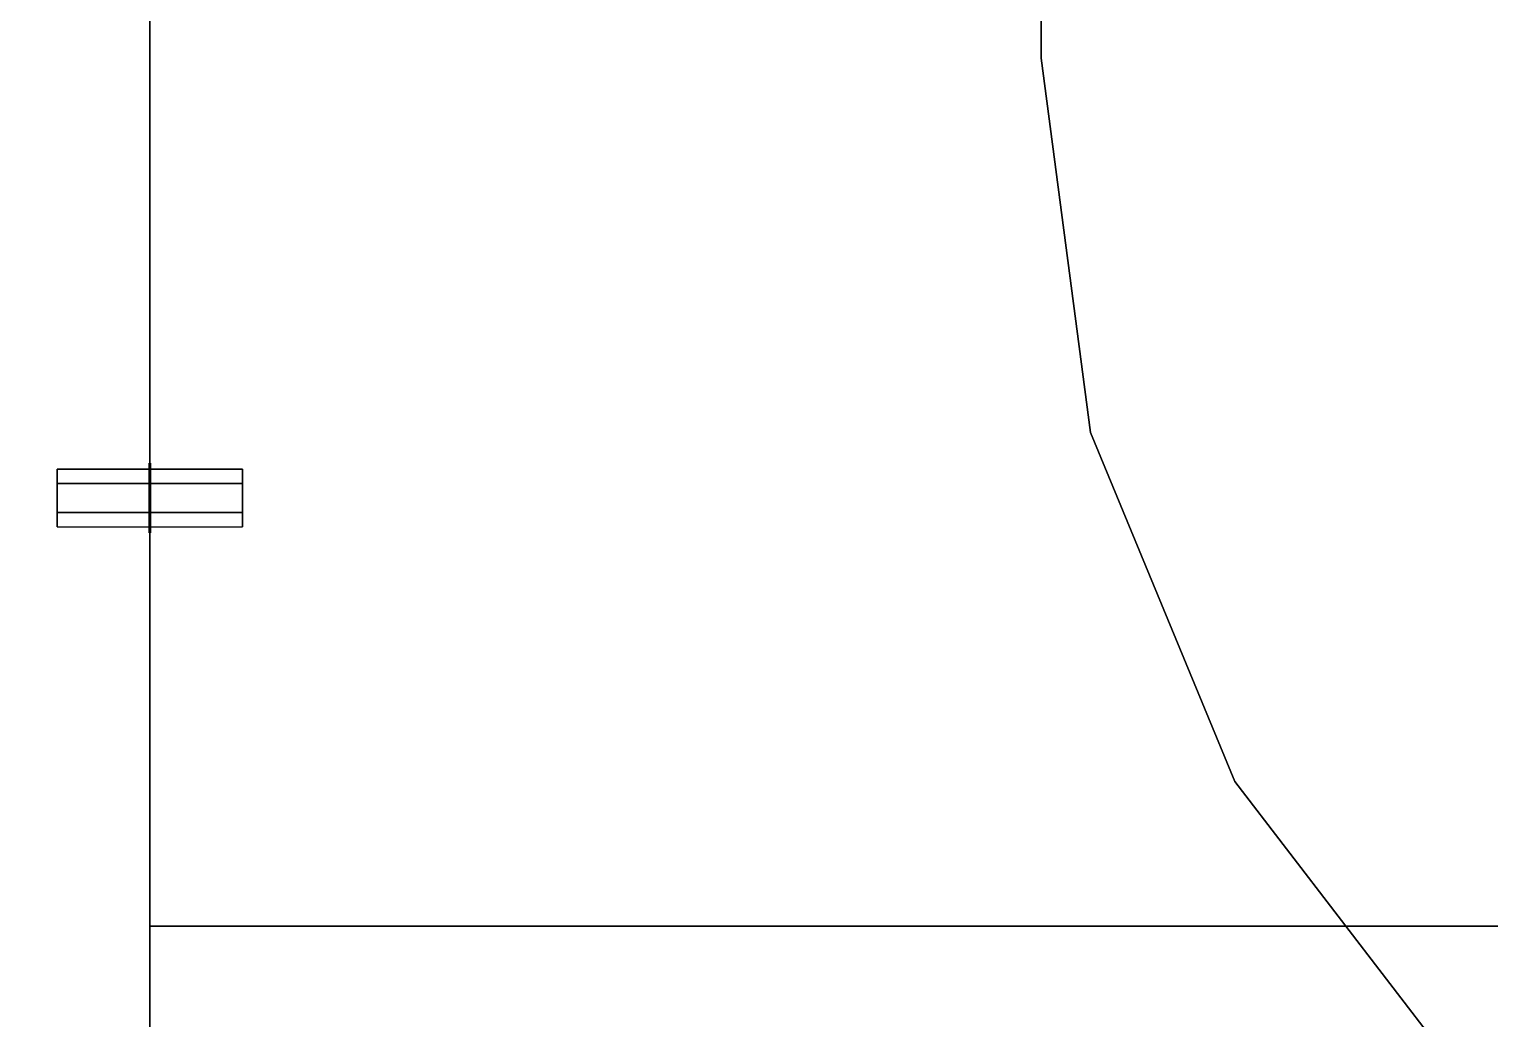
# Model space of a CAD drawing. Extents: x 0 to 3903, y -1756 to 0.
# Drawn here: x 2412.6 to 2538.8, y -626 to -540.5 of the extents above; entities that cross this region are included whole.
import ezdxf

# ---------------------------------------------------------------- set-up
doc = ezdxf.new("R2010")
doc.units = 0
for name, color, linetype in [('LAYER0', 7, 'CONTINUOUS'), ('LAYER1', 7, 'CONTINUOUS'), ('LAYER145', 35, 'CONTINUOUS'), ('LAYER146', 35, 'CONTINUOUS'), ('LAYER55', 7, 'CONTINUOUS'), ('LAYER58', 7, 'CONTINUOUS'), ('LAYER70', 7, 'CONTINUOUS'), ('LAYER71', 254, 'CONTINUOUS')]:
    doc.layers.add(name, color=color, linetype=linetype)

msp = doc.modelspace()

# ---------------------------------------------------------------- linework, layer by layer
at = {"layer": 'LAYER0', "invisible_edges": 1}
for points in [[(3902.994, -18.002), (0.0042, -1756.002), (0.0042, -18.002), (3902.994, -18.002)], [(0.0042, -1756.002), (3902.994, -18.002), (3902.994, -1756.002), (0.0042, -1756.002)], [(3902.994, -1756.002, 5), (0.0042, -18.002, 5), (0.0042, -1756.002, 5), (3902.994, -1756.002, 5)], [(0.0042, -18.002, 5), (3902.994, -1756.002, 5), (3902.994, -18.002, 5), (0.0042, -18.002, 5)]]:
    msp.add_3dface(points, dxfattribs=at)
at = {"layer": 'LAYER145'}
for points, invisible_edges in [([(2405, -168, 885), (2504.26, -310.6499, 885), (2405, -738, 885), (2405, -168, 885)], 3), ([(2504.26, -310.6499, 910), (2405, -168, 910), (2405, -738, 910), (2504.26, -310.6499, 910)], 5), ([(2405, -738, 885), (2504.26, -310.6499, 885), (2500, -343, 885), (2405, -738, 885)], 5), ([(2504.26, -310.6499, 910), (2405, -738, 910), (2500, -343, 910), (2504.26, -310.6499, 910)], 3), ([(2405, -738, 885), (2500, -343, 885), (2500, -543, 885), (2405, -738, 885)], 5), ([(2500, -343, 910), (2405, -738, 910), (2500, -543, 910), (2500, -343, 910)], 3), ([(2405, -738, 885), (2500, -543, 885), (2504.26, -575.3501, 885), (2405, -738, 885)], 5), ([(2500, -543, 910), (2405, -738, 910), (2504.26, -575.3501, 910), (2500, -543, 910)], 3), ([(2405, -738, 885), (2504.26, -575.3501, 885), (2516.75, -605.5, 885), (2405, -738, 885)], 5), ([(2504.26, -575.3501, 910), (2405, -738, 910), (2516.75, -605.5, 910), (2504.26, -575.3501, 910)], 3), ([(2405, -738, 885), (2516.75, -605.5, 885), (2536.61, -631.3899, 885), (2405, -738, 885)], 5), ([(2516.75, -605.5, 910), (2405, -738, 910), (2536.61, -631.3899, 910), (2516.75, -605.5, 910)], 3)]:
    msp.add_3dface(points, dxfattribs=dict(at, invisible_edges=invisible_edges))
at = {"layer": 'LAYER146'}
for points, invisible_edges in [([(2405, -168, 910), (2423, -186, 910), (2405, -738, 910), (2405, -168, 910)], 3), ([(2423, -186, 930), (2405, -168, 930), (2423, -720, 930), (2423, -186, 930)], 3), ([(2405, -738, 930), (2423, -720, 930), (2405, -168, 930), (2405, -738, 930)], 3), ([(2423, -720, 910), (2405, -738, 910), (2423, -186, 910), (2423, -720, 910)], 3), ([(2423, -720, 930), (2423, -186, 910), (2423, -186, 930), (2423, -720, 930)], 1), ([(2423, -186, 910), (2423, -720, 930), (2423, -720, 910), (2423, -186, 910)], 1)]:
    msp.add_3dface(points, dxfattribs=dict(at, invisible_edges=invisible_edges))
at = {"layer": 'LAYER55', "invisible_edges": 1}
for points in [[(3657, -168, 205.5), (2423, -718, 205.5), (2423, -168, 205.5), (3657, -168, 205.5)], [(2423, -718, 205.5), (3657, -168, 205.5), (3657, -718, 205.5), (2423, -718, 205.5)], [(2423, -168, 223.5), (2423, -718, 205.5), (2423, -718, 223.5), (2423, -168, 223.5)], [(2423, -718, 205.5), (2423, -168, 223.5), (2423, -168, 205.5), (2423, -718, 205.5)], [(3657, -718, 223.5), (2423, -168, 223.5), (2423, -718, 223.5), (3657, -718, 223.5)], [(2423, -168, 223.5), (3657, -718, 223.5), (3657, -168, 223.5), (2423, -168, 223.5)]]:
    msp.add_3dface(points, dxfattribs=at)
at = {"layer": 'LAYER58', "invisible_edges": 1}
for points in [[(2405, -168, 204.5), (2423, -718, 204.5), (2405, -718, 204.5), (2405, -168, 204.5)], [(2423, -718, 204.5), (2405, -168, 204.5), (2423, -168, 204.5), (2423, -718, 204.5)], [(2423, -168, 884.5), (2405, -718, 884.5), (2423, -718, 884.5), (2423, -168, 884.5)], [(2405, -718, 884.5), (2423, -168, 884.5), (2405, -168, 884.5), (2405, -718, 884.5)], [(2423, -168, 884.5), (2423, -718, 204.5), (2423, -168, 204.5), (2423, -168, 884.5)], [(2423, -718, 204.5), (2423, -168, 884.5), (2423, -718, 884.5), (2423, -718, 204.5)]]:
    msp.add_3dface(points, dxfattribs=at)
at = {"layer": 'LAYER70', "invisible_edges": 1}
for points in [[(3657, -192.5999, 535.5), (2423, -617.9998, 535.5), (2423, -192.5999, 535.5), (3657, -192.5999, 535.5)], [(2423, -617.9998, 535.5), (3657, -192.5999, 535.5), (3657, -617.9998, 535.5), (2423, -617.9998, 535.5)], [(2423, -192.5999, 553.5), (2423, -617.9998, 535.5), (2423, -617.9998, 553.5), (2423, -192.5999, 553.5)], [(2423, -617.9998, 535.5), (2423, -192.5999, 553.5), (2423, -192.5999, 535.5), (2423, -617.9998, 535.5)], [(3657, -617.9998, 553.5), (2423, -192.5999, 553.5), (2423, -617.9998, 553.5), (3657, -617.9998, 553.5)], [(2423, -192.5999, 553.5), (3657, -617.9998, 553.5), (3657, -192.5999, 553.5), (2423, -192.5999, 553.5)], [(3657, -617.9998, 553.5), (2423, -617.9998, 535.5), (3657, -617.9998, 535.5), (3657, -617.9998, 553.5)], [(2423, -617.9998, 535.5), (3657, -617.9998, 553.5), (2423, -617.9998, 553.5), (2423, -617.9998, 535.5)]]:
    msp.add_3dface(points, dxfattribs=at)
at = {"layer": 'LAYER71'}
for points in [[(2415, -583.5, 533), (2415, -578.5, 533), (2415, -579.75, 535.165), (2415, -582.25, 535.165)], [(2415, -583.5, 533), (2415, -582.25, 530.8349), (2415, -579.75, 530.8349), (2415, -578.5, 533)], [(2422.95, -578, 533), (2422.95, -584, 533), (2422.95, -582.5, 535.5981), (2422.95, -579.5, 535.5981)], [(2422.95, -578, 533), (2422.95, -584, 533), (2422.95, -582.5, 530.4019), (2422.95, -579.5, 530.4019)], [(2423.05, -578, 533), (2423.05, -584, 533), (2423.05, -582.5, 535.5981), (2423.05, -579.5, 535.5981)], [(2423.05, -578, 533), (2423.05, -584, 533), (2423.05, -582.5, 530.4019), (2423.05, -579.5, 530.4019)], [(2431, -583.5, 533), (2431, -578.5, 533), (2431, -579.75, 535.165), (2431, -582.25, 535.165)], [(2431, -583.5, 533), (2431, -582.25, 530.8349), (2431, -579.75, 530.8349), (2431, -578.5, 533)]]:
    msp.add_3dface(points, dxfattribs=at)

# ---------------------------------------------------------------- meshes
at = {"layer": 'LAYER1'}
mesh = msp.add_polymesh((5, 2), dxfattribs=at)
for k, corner in enumerate([(150.0001, -168.0002, 2955), (150.0001, -1606, 2955), (3752.999, -168.0002, 2955), (150.0001, -168.0002, 2955), (3752.999, -1606, 2955), (3752.999, -168.0002, 2955), (150, -1606, 2955), (3752.999, -1606, 2955), (0, -1756, 2955), (3902.999, -1756, 2955)]):
    mesh.set_mesh_vertex(divmod(k, 2), corner)
at = {"layer": 'LAYER71'}
mesh = msp.add_polymesh((2, 6), dxfattribs=dict(at, n_close=True))
for k, corner in enumerate([(2431, -583.5, 533), (2431, -582.25, 535.165), (2431, -579.75, 535.165), (2431, -578.5, 533), (2431, -579.75, 530.8349), (2431, -582.25, 530.8349), (2415, -583.5, 533), (2415, -582.25, 535.165), (2415, -579.75, 535.165), (2415, -578.5, 533), (2415, -579.75, 530.8349), (2415, -582.25, 530.8349)]):
    mesh.set_mesh_vertex(divmod(k, 6), corner)
mesh = msp.add_polymesh((2, 6), dxfattribs=dict(at, n_close=True))
for k, corner in enumerate([(2423.05, -584, 533), (2423.05, -582.5, 535.5981), (2423.05, -579.5, 535.5981), (2423.05, -578, 533), (2423.05, -579.5, 530.4019), (2423.05, -582.5, 530.4019), (2422.95, -584, 533), (2422.95, -582.5, 535.5981), (2422.95, -579.5, 535.5981), (2422.95, -578, 533), (2422.95, -579.5, 530.4019), (2422.95, -582.5, 530.4019)]):
    mesh.set_mesh_vertex(divmod(k, 6), corner)

doc.saveas('drawing.dxf')
